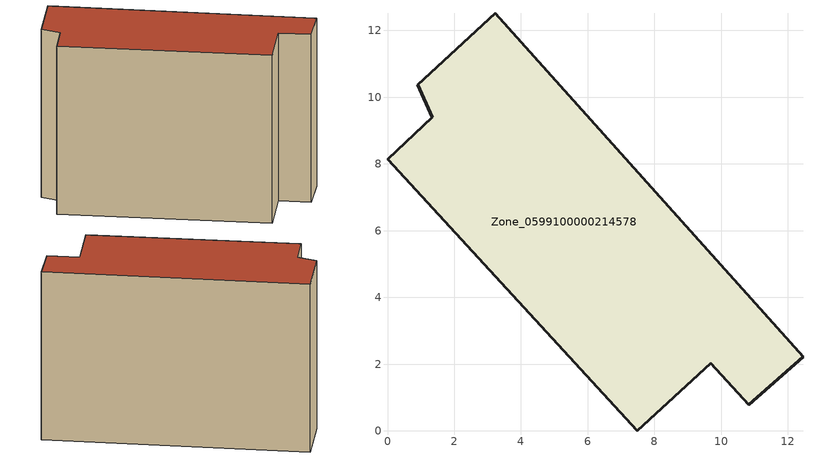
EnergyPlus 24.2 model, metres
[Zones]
Zone_0599100000214578
 floor ground (C_G): 0.91,10.37 3.23,12.52 12.45,2.23 10.82,0.79 9.68,2.02 7.48,0 0,8.14 1.34,9.4 z0
 wall outside (C_F): 0,8.14 7.48,0 9.68,2.02 10.82,0.79 12.45,2.23 3.23,12.52 0.91,10.37 1.34,9.4 0,8.14 z0:9.27
 roof outside (C_R): 3.23,12.52 0.91,10.37 1.34,9.4 0,8.14 7.48,0 9.68,2.02 10.82,0.79 12.45,2.23 z9.27
[BUILDING]
Pand.0599100000214578: North Axis=0; Terrain=City; Loads Convergence Tolerance Value=0.04; Temperature Convergence Tolerance Value=0.4; Solar Distribution=FullExterior; Maximum Number of Warmup Days=25; Minimum Number of Warmup Days=1
[Site:Location]
Rotterdam.The.Hague.AP_ZH_NLD Design_Conditions: Latitude=51.96; Longitude=4.45; Time Zone=1; Elevation=-4.5
[SITE:GROUNDTEMPERATURE:BUILDINGSURFACE]
18, 18, 18, 18, 18, 18, 18, 18, 18, 18, 18, 18
[MATERIAL] Thermal Absorptance=0.9; Solar Absorptance=0.7; Visible Absorptance=0.7
Name | Roughness | Thickness | Conductivity | Density | Specific Heat
G.TI.1946 | MediumSmooth | 0.15 | 1 | 540 | 1210
F.TI.1946 | Rough | 0.3 | 0.857143 | 1920 | 840
R.TI.1946 | MediumRough | 0.2 | 0.1 | 1500 | 1000
[CONSTRUCTION]
C_G: G.TI.1946
C_F: F.TI.1946
C_R: R.TI.1946
[ZONE]
Zone_0599100000214578: Type=1; Multiplier=1; Ceiling Height=Autocalculate; Volume=Autocalculate; Floor Area=autocalculate; Part of Total Floor Area=Yes
[ZONEINFILTRATION:DESIGNFLOWRATE]
Infil_Zone_0599100000214578: Zone or ZoneList or Space or SpaceList=Zone_0599100000214578; Schedule=AlwaysOn; Design Flow Rate Calculation Method=Flow/Area; Flow Rate per Floor Area=0.003; Constant Term Coefficient=1; Temperature Term Coefficient=0; Velocity Term Coefficient=0; Velocity Squared Term Coefficient=0
[HVACTEMPLATE:ZONE:IDEALLOADSAIRSYSTEM]
Zone_0599100000214578: Maximum Heating Supply Air Temperature=50; Minimum Cooling Supply Air Temperature=13; Maximum Heating Supply Air Humidity Ratio=0.0156; Minimum Cooling Supply Air Humidity Ratio=0.0077; Heating Limit=NoLimit; Cooling Limit=NoLimit; Dehumidification Control Type=ConstantSensibleHeatRatio; Cooling Sensible Heat Ratio=0.7; Dehumidification Setpoint=60; Humidification Control Type=None; Humidification Setpoint=30; Outdoor Air Method=None; Outdoor Air Flow Rate per Person=0.00944; Outdoor Air Flow Rate per Zone Floor Area=0; Outdoor Air Flow Rate per Zone=0; Demand Controlled Ventilation Type=None; Outdoor Air Economizer Type=NoEconomizer; Heat Recovery Type=None; Sensible Heat Recovery Effectiveness=0.7; Latent Heat Recovery Effectiveness=0.65
[ZONECONTROL:THERMOSTAT]
ThermostatControl_Zone_0599100000214578: Zone or ZoneList=Zone_0599100000214578; Control Type Schedule=DualSetpointControlType; Control 1=Thermostat_Zone_0599100000214578; Temperature Difference Between Cutout And Setpoint=0
[THERMOSTATSETPOINT:DUALSETPOINT]
Thermostat_Zone_0599100000214578: Heating Setpoint Temperature Schedule=HeatingSetpoint_Zone_0599100000214578; Cooling Setpoint Temperature Schedule=CoolingSetpoint_Zone_0599100000214578
[SCHEDULE:COMPACT]
HeatingSetpoint_Zone_0599100000214578: Through: 12/31, For: AllDays, Until: 24:00, 21
CoolingSetpoint_Zone_0599100000214578: Through: 12/31, For: AllDays, Until: 24:00, 24
DualSetpointControlType: Through: 12/31, For: AllDays, Until: 24:00, 4
AlwaysOn: Through: 12/31, For: AllDays, Until: 24:00, 1
